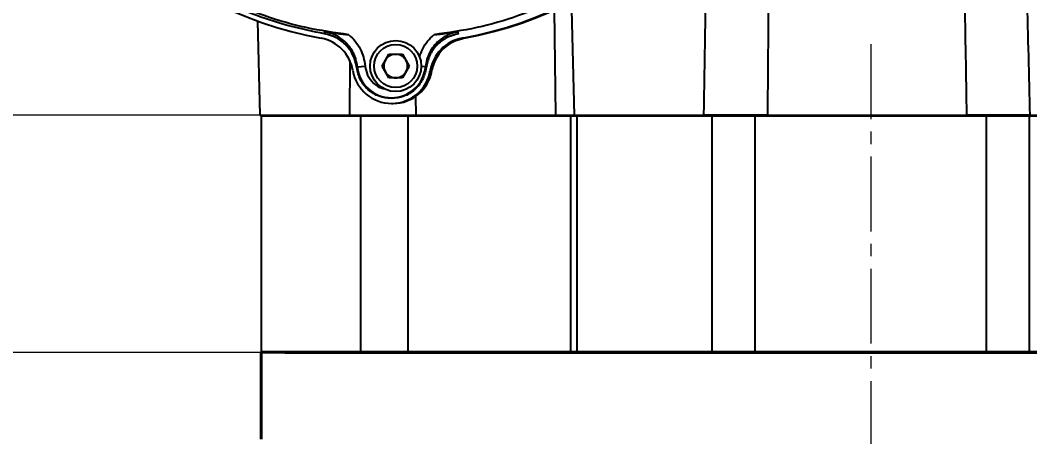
# Model space of a CAD drawing. Header units: millimetres. Extents: x 1846 to 4892, y 508 to 2661.
# Drawn here: x 2548.4 to 2805.2, y 2016.5 to 2122.5 of the extents above; entities that cross this region are included whole.
import ezdxf

# ---------------------------------------------------------------- set-up
doc = ezdxf.new("R2010")
doc.units = ezdxf.units.MM
doc.linetypes.add('CENTER2', pattern=[28.575, 19.05, -3.175, 3.175, -3.175])
doc.linetypes.add('点画线', pattern=[18, 12, -2, 2, -2])
for name, color, linetype, lineweight in [('AM_5', 3, 'Continuous', 25), ('中心线层', 1, '点画线', 18), ('粗实线', 7, 'Continuous', 40)]:
    doc.layers.add(name, color=color, linetype=linetype, lineweight=lineweight)
doc.styles.add('SLDTEXTSTYLE1', font='txt.shx', dxfattribs={"width": 0.7, "bigfont": 'gbcbig.shx'})
doc.dimstyles.new('SLDDIMSTYLE12$0', dxfattribs={"dimtxt": 12, "dimasz": 10, "dimexe": 0, "dimexo": 0.0625, "dimgap": 0.875, "dimtad": 1, "dimdec": 1, "dimlfac": 1.8, "dimrnd": 1e-09, "dimzin": 12, "dimdsep": 46, "dimtxsty": 'SLDTEXTSTYLE1', "dimcen": 0.09, "dimdle": 8.16, "dimclrd": 3, "dimclre": 3, "dimadec": 0, "dimazin": 3, "dimtfac": 1, "dimtdec": 1, "dimtofl": 0, "dimtmove": 0, "dimatfit": 3, "dimfxl": 0, "dimfrac": 2, "dimtolj": 1, "dimlwd": 5, "dimlwe": 5, "dimarcsym": 0})

# ---------------------------------------------------------------- blocks, each defined once
blk = doc.blocks.new('*U48')
at = {"layer": '中心线层', "color": 0, "linetype": 'CENTER2', "transparency": 16777216}
blk.add_line((0, 91), (0, -416.23), dxfattribs=at)
blk = doc.blocks.new('*D64')
at = {"layer": 'AM_5', "color": 3, "lineweight": 5, "transparency": 16777216}
blk.add_line((2751.09, 2432.11), (2356.69, 2432.11), dxfattribs=at)
at = {"layer": 'AM_5', "color": 3, "linetype": 'Continuous', "lineweight": 5, "transparency": 16777216}
for p, q in [((2356.69, 2422.11), (2356.69, 2108.32)), ((2762.77, 2098.32), (2356.69, 2098.32))]:
    blk.add_line(p, q, dxfattribs=at)
at = {"layer": 'AM_5', "color": 3, "transparency": 16777216}
for points in [[(2355.03, 2422.11), (2358.36, 2422.11), (2356.69, 2432.11)], [(2355.03, 2108.32), (2358.36, 2108.32), (2356.69, 2098.32)]]:
    blk.add_solid(points, dxfattribs=at)
at = {"layer": 'Defpoints', "color": 0, "transparency": 16777216}
for p in [(2751.15, 2432.11), (2356.69, 2098.32), (2762.83, 2098.32)]:
    blk.add_point(p, dxfattribs=at)
at = {"layer": 'AM_5', "color": 0, "transparency": 16777216, "insert": (2342.1, 2265.22), "char_height": 12, "attachment_point": 5, "rotation": 90, "style": 'SLDTEXTSTYLE1'}
blk.add_mtext('\\A1;{\\H2.28571x;335}', dxfattribs=at)
blk = doc.blocks.new('*D65')
at = {"layer": 'AM_5', "color": 3, "lineweight": 5, "transparency": 16777216}
blk.add_line((2762.77, 2098.32), (2356.51, 2098.32), dxfattribs=at)
at = {"layer": 'AM_5', "color": 3, "linetype": 'Continuous', "lineweight": 5, "transparency": 16777216}
for p, q in [((2356.51, 2088.32), (2356.51, 2047.92)), ((2762.42, 2037.92), (2356.51, 2037.92))]:
    blk.add_line(p, q, dxfattribs=at)
at = {"layer": 'AM_5', "color": 3, "transparency": 16777216}
for points in [[(2354.84, 2088.32), (2358.18, 2088.32), (2356.51, 2098.32)], [(2354.84, 2047.92), (2358.18, 2047.92), (2356.51, 2037.92)]]:
    blk.add_solid(points, dxfattribs=at)
at = {"layer": 'Defpoints', "color": 0, "transparency": 16777216}
for p in [(2762.83, 2098.32), (2356.51, 2037.92), (2762.49, 2037.92)]:
    blk.add_point(p, dxfattribs=at)
at = {"layer": 'AM_5', "color": 0, "transparency": 16777216, "insert": (2341.92, 2068.12), "char_height": 12, "attachment_point": 5, "rotation": 90, "style": 'SLDTEXTSTYLE1'}
blk.add_mtext('\\A1;{\\H2.28571x;60}', dxfattribs=at)

msp = doc.modelspace()

# ---------------------------------------------------------------- linework, layer by layer
at = {"color": 7, "linetype": 'Continuous', "lineweight": 25}
for p, q in [((2684.174, 2125.037), (2684.577, 2098.287)), ((2688.574, 2125.097), (2689.276, 2098.287)), ((2608.759, 2122.278), (2609.388, 2098.287)), ((2625.783, 2119.043), (2625.902, 2119.56)), ((2659.839, 2119.043), (2659.72, 2119.56)), ((2661.194, 2117.907), (2660.777, 2117.907)), ((2640.42, 2110.833), (2642.153, 2113.833)), ((2642.153, 2113.833), (2645.617, 2113.833)), ((2645.617, 2113.833), (2647.349, 2110.833)), ((2632.237, 2112.207), (2632.128, 2098.287)), ((2633.985, 2110.392), (2634.134, 2110.642)), ((2634.134, 2110.642), (2636.125, 2110.83)), ((2642.153, 2107.833), (2640.42, 2110.833)), ((2647.349, 2110.833), (2645.617, 2107.833)), ((2651.488, 2110.642), (2650.384, 2110.747)), ((2651.637, 2110.392), (2651.488, 2110.642)), ((2653.117, 2109.68), (2652.701, 2109.68)), ((2645.617, 2107.833), (2642.153, 2107.833)), ((2648.945, 2103.079), (2649.049, 2098.287)), ((2642.852, 2101.307), (2643.268, 2101.307)), ((2609.388, 2098.287), (2632.128, 2098.287)), ((2609.714, 2098.097), (2609.714, 2038.097)), ((2634.99, 2098.097), (2609.714, 2098.097)), ((2632.128, 2098.287), (2649.049, 2098.287)), ((2634.99, 2038.097), (2634.99, 2098.097)), ((2647.073, 2098.097), (2634.99, 2098.097)), ((2639.882, 2098.287), (2639.882, 2098.097)), ((2647.073, 2038.097), (2647.073, 2098.097)), ((2688.46, 2098.097), (2647.073, 2098.097)), ((2649.049, 2098.287), (2684.577, 2098.287)), ((2655.882, 2098.097), (2655.882, 2098.287)), ((2656.279, 2098.097), (2656.279, 2098.287)), ((2684.577, 2098.287), (2689.276, 2098.287)), ((2688.46, 2038.097), (2688.46, 2098.097)), ((2689.99, 2098.097), (2688.46, 2098.097)), ((2689.276, 2098.287), (2722.289, 2098.287)), ((2689.99, 2098.097), (2689.99, 2038.097)), ((2724.34, 2098.097), (2689.99, 2098.097)), ((2705.271, 2098.287), (2705.271, 2098.097)), ((2708.306, 2098.287), (2708.306, 2098.097)), ((2724.306, 2098.097), (2724.306, 2098.287)), ((2724.34, 2038.097), (2724.34, 2098.097)), ((2735.328, 2098.097), (2724.34, 2098.097)), ((2735.328, 2038.097), (2735.328, 2098.097)), ((2794.136, 2098.097), (2735.328, 2098.097)), ((2738.432, 2098.287), (2789.156, 2098.287)), ((2760.129, 2098.287), (2760.129, 2098.097)), ((2788.228, 2098.287), (2788.228, 2098.097)), ((2791.568, 2098.287), (2791.568, 2098.097)), ((2794.136, 2038.097), (2794.136, 2098.097)), ((2805.078, 2098.097), (2794.136, 2098.097)), ((2795.766, 2098.287), (2795.766, 2098.097)), ((2805.078, 2038.097), (2805.078, 2098.097)), ((2839.503, 2098.097), (2805.078, 2098.097)), ((2805.15, 2098.287), (2838.311, 2098.287)), ((2634.99, 2038.097), (2609.714, 2038.097)), ((2921.282, 2037.887), (2609.714, 2037.887)), ((2615.724, 2037.887), (2913.724, 2037.887)), ((2647.073, 2038.097), (2634.99, 2038.097)), ((2688.46, 2038.097), (2647.073, 2038.097)), ((2689.99, 2038.097), (2688.46, 2038.097)), ((2724.34, 2038.097), (2689.99, 2038.097)), ((2735.328, 2038.097), (2724.34, 2038.097)), ((2734.611, 2038.097), (2734.611, 2037.887)), ((2753.829, 2037.887), (2734.611, 2037.887)), ((2794.136, 2038.097), (2735.328, 2038.097)), ((2753.829, 2038.097), (2753.829, 2037.887)), ((2753.829, 2037.887), (2757.454, 2037.887)), ((2757.454, 2038.097), (2757.454, 2037.887)), ((2757.454, 2037.887), (2771.993, 2037.887)), ((2771.993, 2038.097), (2771.993, 2037.887)), ((2771.993, 2037.887), (2775.291, 2037.887)), ((2775.291, 2038.097), (2775.291, 2037.887)), ((2778.774, 2038.097), (2778.774, 2037.887)), ((2778.774, 2037.887), (2785.301, 2037.887)), ((2785.301, 2038.097), (2785.301, 2037.887)), ((2796.068, 2037.887), (2785.301, 2037.887)), ((2805.078, 2038.097), (2794.136, 2038.097)), ((2796.068, 2037.887), (2796.068, 2038.097)), ((2839.503, 2038.097), (2805.078, 2038.097))]:
    msp.add_line(p, q, dxfattribs=at)
for radius in [6.5, 5.5]:
    msp.add_circle((2643.885, 2110.833), radius, dxfattribs=at)
for centre, radius, start, end in [((2642.854, 2216.285), 99.998, 190.32572, 259.67183), ((2642.849, 2216.285), 99.998, 280.32817, 349.67428), ((2643.266, 2216.285), 99.998, 280.32817, 349.67428), ((2623.133, 2108.069), 10, 9.26756, 79.67181), ((2662.57, 2108.069), 10, 100.32819, 170.73244), ((2662.987, 2108.069), 10, 118.40456, 170.73205), ((2643.885, 2110.833), 3, 90, 150), ((2643.885, 2110.833), 3, 30, 90), ((2642.811, 2111.463), 8.715, 185.40246, 354.59754), ((2643.885, 2110.833), 3, 150, 210), ((2643.885, 2110.833), 3, 330, 30), ((2642.852, 2111.287), 9.98, 189.26678, 350.73322), ((2643.885, 2110.833), 3, 210, 270), ((2643.268, 2111.287), 9.98, 270.0009, 350.73276), ((2643.885, 2110.833), 3, 270, 330)]:
    msp.add_arc(centre, radius, start, end, dxfattribs=at)
for points, knots in [([(2789.156, 2098.287), (2788.816, 2118.381), (2788.145, 2158.089), (2787.523, 2197.799), (2787.216, 2217.414)], [0, 0, 0, 0, 0.50602862, 1, 1, 1, 1]), ([(2802.318, 2217.414), (2802.767, 2197.799), (2803.676, 2158.09), (2804.655, 2118.381), (2805.15, 2098.287)], [0, 0, 0, 0, 0.4939776, 1, 1, 1, 1]), ([(2739.059, 2182.108), (2738.962, 2168.041), (2738.771, 2140.1), (2738.544, 2112.16), (2738.432, 2098.287)], [0, 0, 0, 0, 0.5034857, 1, 1, 1, 1]), ([(2722.289, 2098.287), (2722.508, 2112.116), (2722.815, 2131.498), (2723.102, 2150.881), (2723.185, 2156.434)], [0, 0, 0, 0, 0.7134947, 1, 1, 1, 1]), ([(2633.985, 2110.392), (2633.759, 2111.438), (2633.307, 2113.526), (2631.428, 2116.175), (2628.883, 2118.196), (2626.817, 2118.76), (2625.783, 2119.043)], [0, 0, 0, 0, 0.2500652, 0.4994456, 0.7493864, 1, 1, 1, 1]), ([(2625.902, 2119.56), (2626.874, 2119.423), (2628.807, 2119.15), (2630.954, 2118.909), (2632.022, 2118.789)], [0, 0, 0, 0, 0.5024427, 1, 1, 1, 1]), ([(2634.134, 2110.642), (2634.038, 2111.283), (2633.853, 2112.506), (2633.252, 2113.986), (2632.636, 2115.075), (2632.094, 2115.841), (2630.999, 2117.129), (2629.041, 2118.708), (2626.934, 2119.28), (2625.902, 2119.56)], [0, 0, 0, 0, 0.1490594, 0.2844868, 0.3652537, 0.4374076, 0.5004523, 0.7554677, 1, 1, 1, 1]), ([(2632.022, 2118.789), (2632.574, 2118.255), (2633.676, 2117.191), (2634.895, 2115.234), (2635.782, 2113.105), (2636.011, 2111.59), (2636.125, 2110.83)], [0, 0, 0, 0, 0.250755, 0.4999887, 0.7492331, 1, 1, 1, 1]), ([(2649.942, 2113.111), (2650.196, 2113.82), (2650.707, 2115.248), (2651.952, 2117.189), (2653.05, 2118.255), (2653.6, 2118.789)], [0, 0, 0, 0, 0.3300361, 0.6639988, 1, 1, 1, 1]), ([(2659.72, 2119.56), (2658.686, 2119.285), (2657.293, 2118.914), (2655.759, 2117.959), (2654.878, 2117.281), (2654.039, 2116.466), (2653.213, 2115.447), (2652.431, 2114.136), (2651.769, 2112.507), (2651.584, 2111.283), (2651.488, 2110.642)], [0, 0, 0, 0, 0.2442906, 0.329037, 0.4144904, 0.500125, 0.5979935, 0.7157718, 0.8510735, 1, 1, 1, 1]), ([(2659.839, 2119.043), (2658.807, 2118.762), (2656.745, 2118.2), (2654.201, 2116.182), (2652.319, 2113.533), (2651.864, 2111.44), (2651.637, 2110.392)], [0, 0, 0, 0, 0.2500466, 0.4994486, 0.7493959, 1, 1, 1, 1]), ([(2653.6, 2118.789), (2654.668, 2118.909), (2656.815, 2119.15), (2658.748, 2119.423), (2659.72, 2119.56)], [0, 0, 0, 0, 0.4975573, 1, 1, 1, 1]), ([(2658.23, 2116.865), (2658.46, 2116.983), (2659.041, 2117.279), (2660.029, 2117.652), (2660.804, 2117.821), (2661.194, 2117.907)], [0, 0, 0, 0, 0.2461834, 0.6204204, 1, 1, 1, 1]), ([(2636.125, 2110.83), (2636.282, 2110.041), (2636.607, 2108.405), (2638.204, 2106.426), (2639.75, 2105.274), (2640.717, 2105.121), (2640.841, 2105.102)], [0, 0, 0, 0, 0.3027449, 0.6273546, 0.9519642, 1, 1, 1, 1]), ([(2738.432, 2098.287), (2737.596, 2098.287), (2735.926, 2098.287), (2733.388, 2098.287), (2730.92, 2098.287), (2728.578, 2098.287), (2726.448, 2098.287), (2724.163, 2098.287), (2723.002, 2098.287), (2722.289, 2098.287)], [0, 0, 0, 0, 0.13170164, 0.26340302, 0.39510563, 0.5268083, 0.6584953, 0.79018262, 1, 1, 1, 1]), ([(2805.15, 2098.287), (2804.737, 2098.287), (2803.909, 2098.287), (2802.225, 2098.287), (2800.266, 2098.287), (2798.061, 2098.287), (2795.677, 2098.287), (2792.684, 2098.287), (2790.498, 2098.287), (2789.156, 2098.287)], [0, 0, 0, 0, 0.1317289, 0.2634574, 0.395189, 0.5269206, 0.6586019, 0.7902834, 1, 1, 1, 1])]:
    msp.add_open_spline(points, degree=3, knots=knots, dxfattribs=at)
for points in [[(2632.022, 2118.789), (2628.37, 2119.313), (2621.067, 2120.361), (2610.423, 2123.481), (2600.18, 2127.689), (2590.48, 2133.044), (2581.44, 2139.449), (2573.178, 2146.83), (2565.797, 2155.092), (2559.392, 2164.131), (2554.037, 2173.832), (2549.829, 2184.075), (2546.71, 2194.718), (2545.661, 2202.022), (2545.137, 2205.673)], [(2740.485, 2205.673), (2739.961, 2202.022), (2738.912, 2194.718), (2735.793, 2184.075), (2731.585, 2173.832), (2726.23, 2164.131), (2719.825, 2155.092), (2712.444, 2146.83), (2704.182, 2139.449), (2695.142, 2133.044), (2685.442, 2127.689), (2675.199, 2123.481), (2664.555, 2120.361), (2657.252, 2119.313), (2653.6, 2118.789)], [(2625.783, 2119.043), (2622.869, 2119.631), (2617.042, 2120.806), (2608.547, 2123.559), (2600.318, 2127.006), (2592.447, 2131.207), (2584.947, 2136.052), (2580.353, 2139.826), (2578.057, 2141.714)], [(2642.811, 2102.572), (2641.736, 2102.686), (2639.585, 2102.913), (2636.799, 2104.677), (2634.712, 2107.23), (2634.227, 2109.338), (2633.985, 2110.392)], [(2651.637, 2110.392), (2651.395, 2109.338), (2650.91, 2107.23), (2648.823, 2104.677), (2646.037, 2102.913), (2643.886, 2102.686), (2642.811, 2102.572)]]:
    msp.add_open_spline(points, degree=3, dxfattribs=at)
at = {"layer": '粗实线', "linetype": 'ByBlock'}
msp.add_line((2609.714, 2038.097), (2609.714, 2015.887), dxfattribs=at)

# ---------------------------------------------------------------- block references
at = {"layer": '中心线层', "linetype": 'CENTER2'}
msp.add_blockref('*U48', (2764.724, 2025.387), dxfattribs=at)

# ---------------------------------------------------------------- dimensions: what is measured, and where the dimension line sits
at = {"layer": 'AM_5'}
for base, p1, p2, text, picture, middle in [((2356.692, 2098.323), (2751.154, 2432.108), (2762.83, 2098.323), '{\\H2.28571x;335}', '*D64', (2342.103, 2265.216)), ((2356.509, 2037.92), (2762.83, 2098.323), (2762.486, 2037.92), '{\\H2.28571x;60}', '*D65', (2341.92, 2068.122))]:
    dim = msp.add_linear_dim(base=base, p1=p1, p2=p2, angle=90, text=text, dimstyle='SLDDIMSTYLE12$0', override={"dimlfac": 1}, dxfattribs=at)
    dim.commit()
    dim.dimension.update_dxf_attribs({"geometry": picture, "text_midpoint": middle})

doc.saveas('drawing.dxf')
